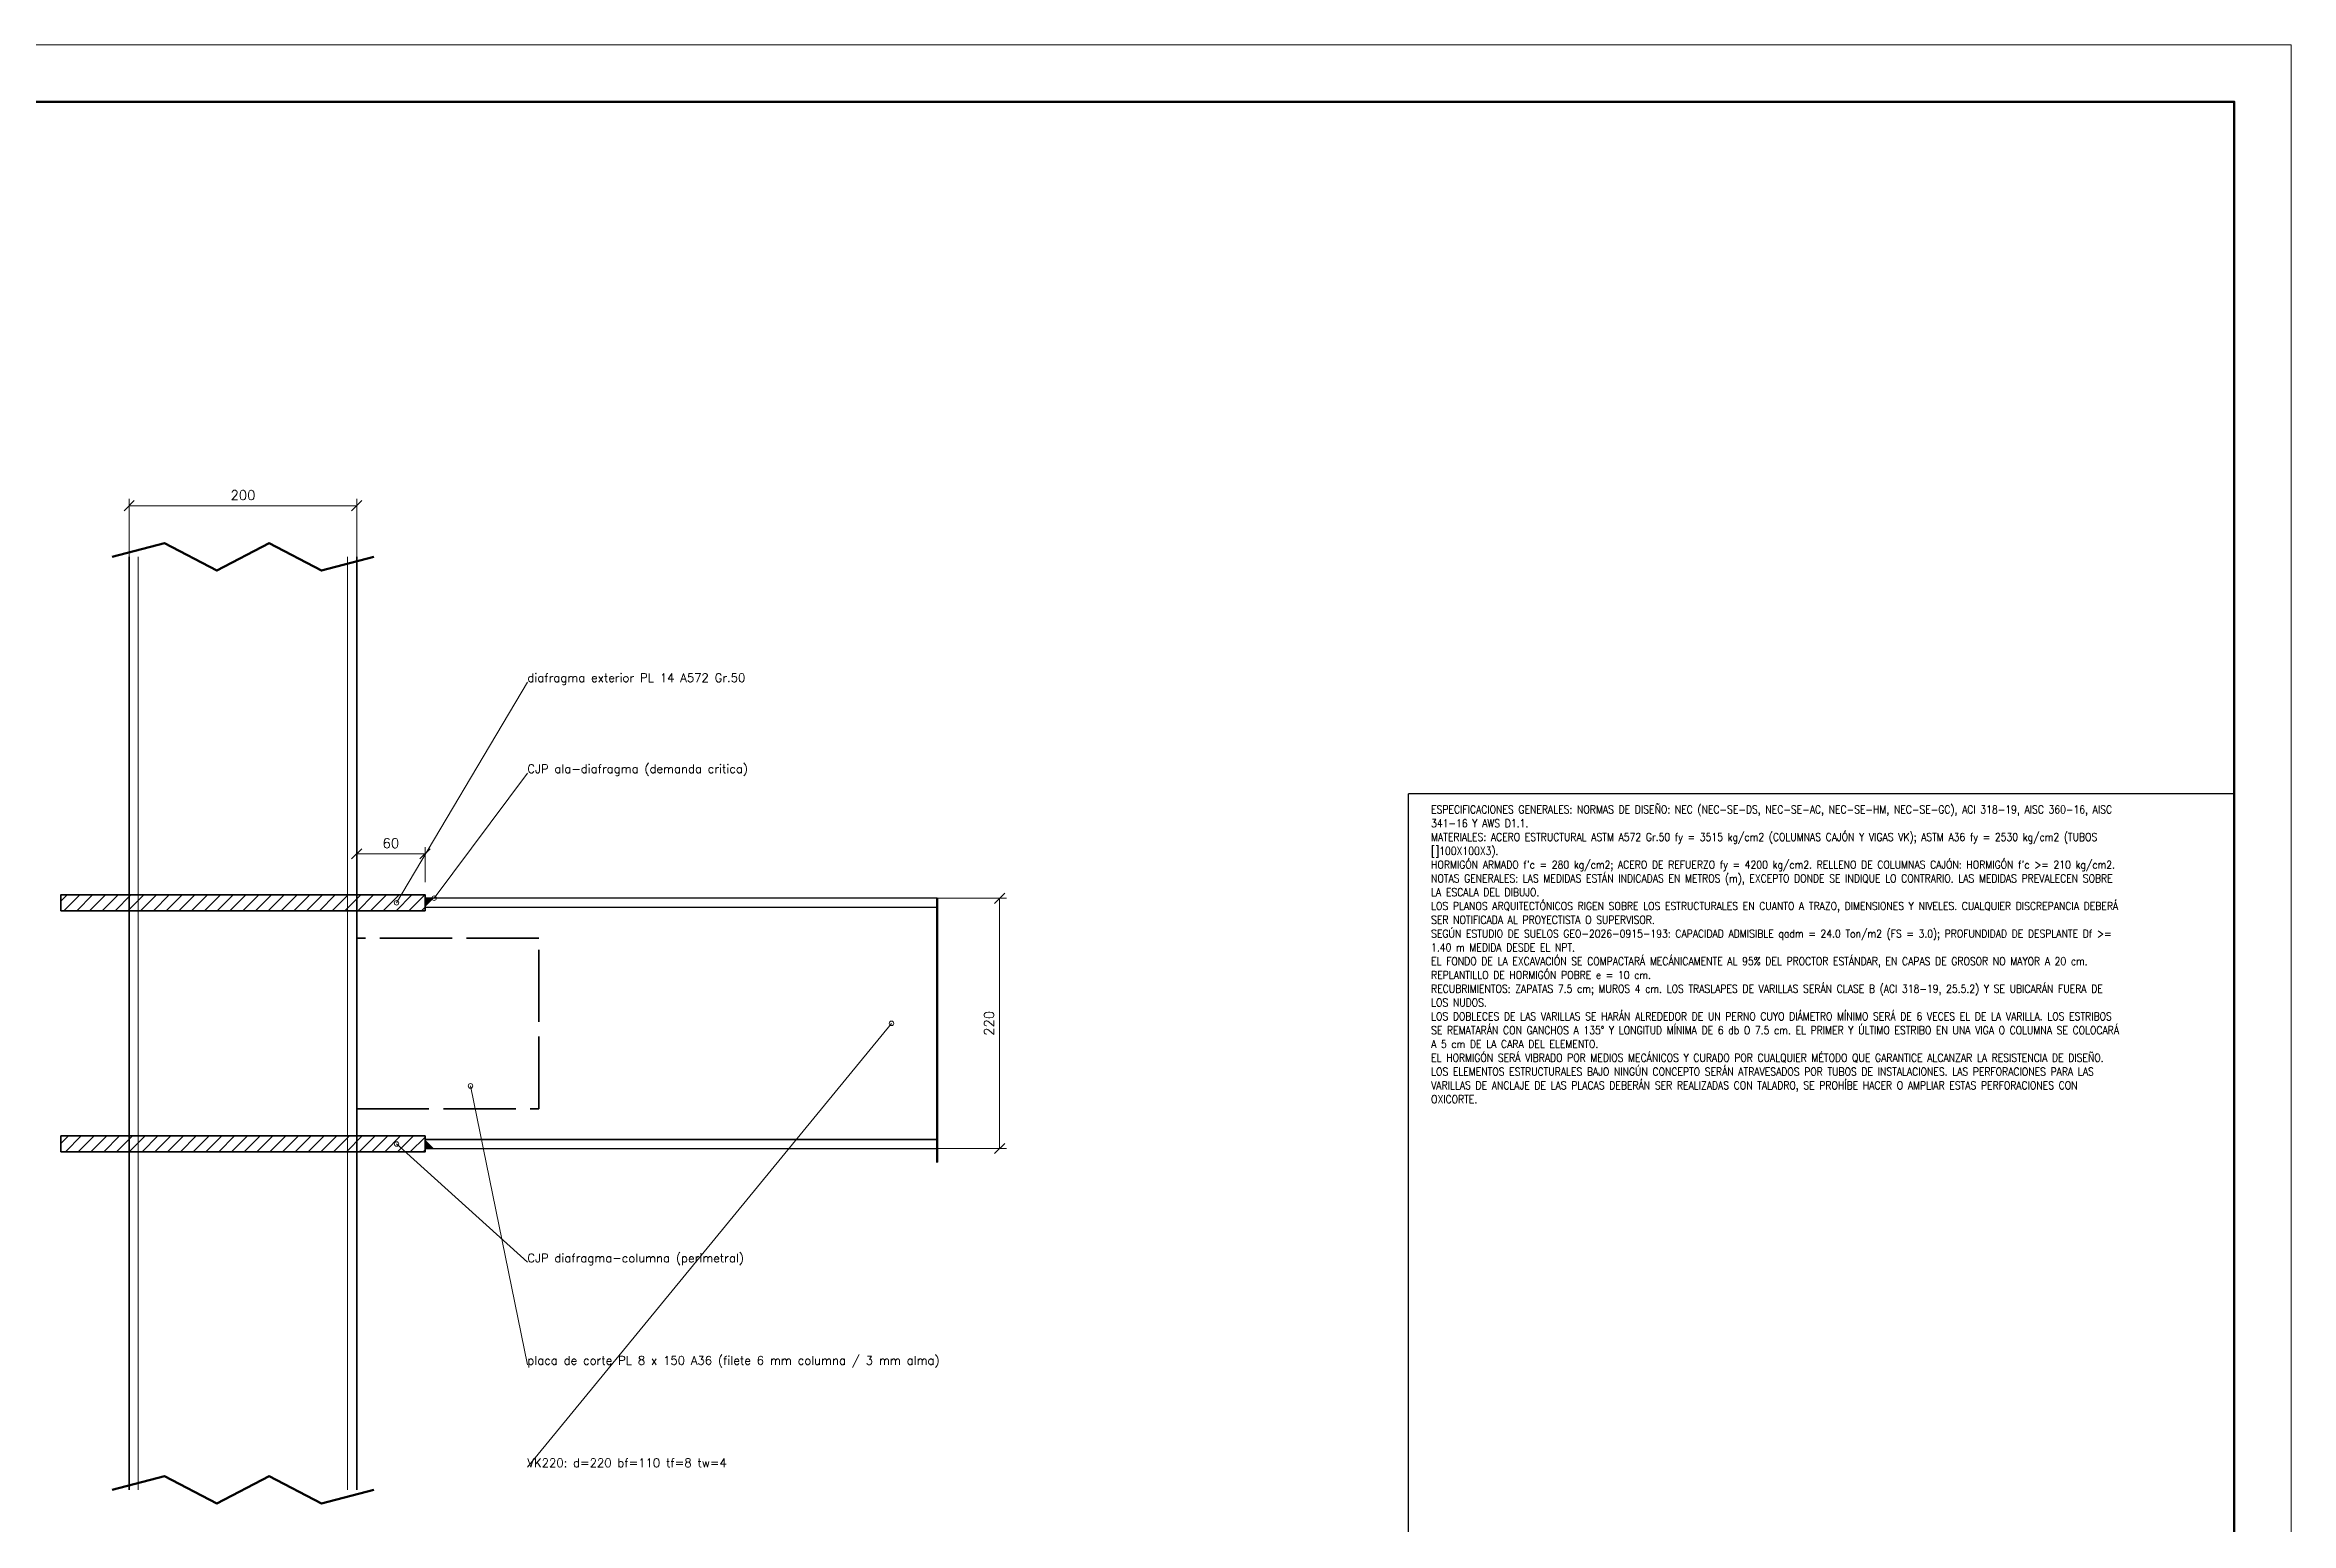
# Model space of a CAD drawing. Header units: metres. Extents: x 0 to 84, y 0 to 59.4.
# Drawn here: x 44.52 to 84, y 33.42 to 59.4 of the extents above; entities that cross this region are included whole.
import ezdxf
from ezdxf.enums import TextEntityAlignment as Align

# ---------------------------------------------------------------- set-up
doc = ezdxf.new("R2010")
doc.units = ezdxf.units.M
doc.linetypes.add('DASHED', pattern=[1.524, 1.27, -0.254])
for name, color, linetype, lineweight in [('05-EST-TEXTO', 7, 'Continuous', 13), ('BORDER_LIMITS', 7, 'Continuous', 18), ('DRAWING_BORDER', 7, 'Continuous', 50), ('E_ARMADO', 7, 'Continuous', 35), ('E_ARMADO_FINO', 7, 'Continuous', 18), ('E_COLUMNAS', 7, 'Continuous', 35), ('E_CORTE', 7, 'Continuous', 50), ('E_COTAS', 7, 'Continuous', 13), ('E_HATCH', 7, 'Continuous', 13), ('E_TEXTO', 7, 'Continuous', 13), ('E_VIGAS_ACERO', 7, 'Continuous', 25), ('FORMATO', 7, 'Continuous', 25)]:
    doc.layers.add(name, color=color, linetype=linetype, lineweight=lineweight)
doc.styles.add('KUBIEC', font='romans.shx')

msp = doc.modelspace()

# ---------------------------------------------------------------- hatches: boundary and pattern name
at = {"layer": 'E_HATCH'}
h = msp.add_hatch(dxfattribs=at)
h.set_pattern_fill('ANSI31', scale=0.05)
h.paths.add_polyline_path([(44.8, 44.18), (51.2, 44.18), (51.2, 44.46), (44.8, 44.46)])
h = msp.add_hatch(color=7, dxfattribs=at)
h.dxf.hatch_style = 1
h.paths.add_polyline_path([(51.2, 44.4), (51.36, 44.4), (51.2, 44.24)])
h = msp.add_hatch(dxfattribs=at)
h.set_pattern_fill('ANSI31', scale=0.05)
h.paths.add_polyline_path([(44.8, 39.94), (51.2, 39.94), (51.2, 40.22), (44.8, 40.22)])
h = msp.add_hatch(color=7, dxfattribs=at)
h.dxf.hatch_style = 1
h.paths.add_polyline_path([(51.2, 40), (51.36, 40), (51.2, 40.16)])

# ---------------------------------------------------------------- linework, layer by layer
at = {"layer": 'BORDER_LIMITS'}
msp.add_lwpolyline([(0, 0), (84, 0), (84, 59.4), (0, 59.4)], close=True, dxfattribs=at)
at = {"layer": 'DRAWING_BORDER'}
msp.add_lwpolyline([(1, 1), (83, 1), (83, 58.4), (1, 58.4)], close=True, dxfattribs=at)
at = {"layer": 'E_ARMADO'}
for points in [[(44.8, 44.18), (51.2, 44.18), (51.2, 44.46), (44.8, 44.46)], [(44.8, 39.94), (51.2, 39.94), (51.2, 40.22), (44.8, 40.22)]]:
    msp.add_lwpolyline(points, close=True, dxfattribs=at)
at = {"layer": 'E_ARMADO', "linetype": 'DASHED'}
msp.add_lwpolyline([(50, 40.7), (53.2, 40.7), (53.2, 43.7), (50, 43.7)], close=True, dxfattribs=at)
at = {"layer": 'E_ARMADO_FINO'}
for p, q in [((46.16, 34), (46.16, 50.4)), ((49.84, 34), (49.84, 50.4))]:
    msp.add_line(p, q, dxfattribs=at)
at = {"layer": 'E_COLUMNAS'}
for p, q in [((46, 34), (46, 50.4)), ((50, 34), (50, 50.4))]:
    msp.add_line(p, q, dxfattribs=at)
at = {"layer": 'E_CORTE'}
msp.add_line((60.2, 40), (60.2, 44.4), dxfattribs=at)
for points in [[(45.7, 50.4), (46.62, 50.64), (47.54, 50.16), (48.46, 50.64), (49.38, 50.16), (50.3, 50.4)], [(60.2, 40), (60.2, 40.24), (60.2, 39.76), (60.2, 40.24), (60.2, 39.76), (60.2, 40)], [(45.7, 34), (46.62, 34.24), (47.54, 33.76), (48.46, 34.24), (49.38, 33.76), (50.3, 34)]]:
    msp.add_lwpolyline(points, dxfattribs=at)
at = {"layer": 'E_COTAS'}
for p, q in [((45.91, 51.21), (46.09, 51.39)), ((46, 50.4), (46, 51.42)), ((49.91, 51.21), (50.09, 51.39)), ((50, 50.4), (50, 51.42)), ((46, 51.3), (50, 51.3)), ((53, 48.2), (50.7, 44.32)), ((53, 46.6), (51.36, 44.4)), ((49.91, 45.09), (50.09, 45.27)), ((50, 44.68), (50, 45.3)), ((50, 45.18), (51.2, 45.18)), ((51.11, 45.09), (51.29, 45.27)), ((51.2, 44.68), (51.2, 45.3)), ((60.2, 44.4), (61.42, 44.4)), ((61.21, 44.31), (61.39, 44.49)), ((61.3, 40), (61.3, 44.4)), ((53, 34.4), (59.4, 42.2)), ((53, 36.2), (52, 41.1)), ((53, 38), (50.7, 40.08)), ((60.2, 40), (61.42, 40)), ((61.21, 39.91), (61.39, 40.09))]:
    msp.add_line(p, q, dxfattribs=at)
for centre in [(50.7, 44.32), (51.36, 44.4), (59.4, 42.2), (52, 41.1), (50.7, 40.08)]:
    msp.add_circle(centre, 0.04, dxfattribs=at)
at = {"layer": 'E_VIGAS_ACERO'}
for p, q in [((51.2, 44.24), (60.2, 44.24)), ((51.2, 40.16), (60.2, 40.16))]:
    msp.add_line(p, q, dxfattribs=at)
for points in [[(51.2, 44.24), (60.2, 44.24), (60.2, 44.4), (51.2, 44.4)], [(51.2, 40), (60.2, 40), (60.2, 40.16), (51.2, 40.16)]]:
    msp.add_lwpolyline(points, close=True, dxfattribs=at)
at = {"layer": 'FORMATO'}
for p in [(68.484, 1), (83, 46.232)]:
    msp.add_line(p, (68.484, 46.232), dxfattribs=at)

# ---------------------------------------------------------------- texts
at = {"layer": '05-EST-TEXTO', "style": 'KUBIEC', "width": 0.85}
for s, p in [('ESPECIFICACIONES GENERALES: NORMAS DE DISEÑO: NEC (NEC-SE-DS, NEC-SE-AC, NEC-SE-HM, NEC-SE-GC), ACI 318-19, AISC 360-16, AISC', (68.884, 45.848)), ('341-16 Y AWS D1.1.', (68.884, 45.605)), ('MATERIALES: ACERO ESTRUCTURAL ASTM A572 Gr.50 fy = 3515 kg/cm2 (COLUMNAS CAJÓN Y VIGAS VK); ASTM A36 fy = 2530 kg/cm2 (TUBOS', (68.884, 45.363)), ('[]100X100X3).', (68.884, 45.12)), ("HORMIGÓN ARMADO f'c = 280 kg/cm2; ACERO DE REFUERZO fy = 4200 kg/cm2. RELLENO DE COLUMNAS CAJÓN: HORMIGÓN f'c >= 210 kg/cm2.", (68.884, 44.878)), ('NOTAS GENERALES: LAS MEDIDAS ESTÁN INDICADAS EN METROS (m), EXCEPTO DONDE SE INDIQUE LO CONTRARIO. LAS MEDIDAS PREVALECEN SOBRE', (68.884, 44.636)), ('LA ESCALA DEL DIBUJO.', (68.884, 44.393)), ('LOS PLANOS ARQUITECTÓNICOS RIGEN SOBRE LOS ESTRUCTURALES EN CUANTO A TRAZO, DIMENSIONES Y NIVELES. CUALQUIER DISCREPANCIA DEBERÁ', (68.884, 44.151)), ('SER NOTIFICADA AL PROYECTISTA O SUPERVISOR.', (68.884, 43.908)), ('SEGÚN ESTUDIO DE SUELOS GEO-2026-0915-193: CAPACIDAD ADMISIBLE qadm = 24.0 Ton/m2 (FS = 3.0); PROFUNDIDAD DE DESPLANTE Df >=', (68.884, 43.665)), ('1.40 m MEDIDA DESDE EL NPT.', (68.884, 43.423)), ('EL FONDO DE LA EXCAVACIÓN SE COMPACTARÁ MECÁNICAMENTE AL 95% DEL PROCTOR ESTÁNDAR, EN CAPAS DE GROSOR NO MAYOR A 20 cm.', (68.884, 43.181)), ('REPLANTILLO DE HORMIGÓN POBRE e = 10 cm.', (68.884, 42.938)), ('RECUBRIMIENTOS: ZAPATAS 7.5 cm; MUROS 4 cm. LOS TRASLAPES DE VARILLAS SERÁN CLASE B (ACI 318-19, 25.5.2) Y SE UBICARÁN FUERA DE', (68.884, 42.696)), ('LOS NUDOS.', (68.884, 42.453)), ('LOS DOBLECES DE LAS VARILLAS SE HARÁN ALREDEDOR DE UN PERNO CUYO DIÁMETRO MÍNIMO SERÁ DE 6 VECES EL DE LA VARILLA. LOS ESTRIBOS', (68.884, 42.211)), ('A 5 cm DE LA CARA DEL ELEMENTO.', (68.884, 41.725)), ('SE REMATARÁN CON GANCHOS A 135° Y LONGITUD MÍNIMA DE 6 db O 7.5 cm. EL PRIMER Y ÚLTIMO ESTRIBO EN UNA VIGA O COLUMNA SE COLOCARÁ', (68.884, 41.968)), ('EL HORMIGÓN SERÁ VIBRADO POR MEDIOS MECÁNICOS Y CURADO POR CUALQUIER MÉTODO QUE GARANTICE ALCANZAR LA RESISTENCIA DE DISEÑO.', (68.884, 41.483)), ('LOS ELEMENTOS ESTRUCTURALES BAJO NINGÚN CONCEPTO SERÁN ATRAVESADOS POR TUBOS DE INSTALACIONES. LAS PERFORACIONES PARA LAS', (68.884, 41.24)), ('VARILLAS DE ANCLAJE DE LAS PLACAS DEBERÁN SER REALIZADAS CON TALADRO, SE PROHÍBE HACER O AMPLIAR ESTAS PERFORACIONES CON', (68.884, 40.998)), ('OXICORTE.', (68.884, 40.755))]:
    msp.add_text(s, height=0.14, dxfattribs=at).set_placement(p, align=Align.BOTTOM_LEFT)
at = {"layer": 'E_COTAS', "style": 'KUBIEC'}
for s, p in [('200', (48, 51.35)), ('60', (50.6, 45.23))]:
    msp.add_text(s, height=0.17, dxfattribs=at).set_placement(p, align=Align.BOTTOM_CENTER)
msp.add_text('220', height=0.17, rotation=90, dxfattribs=at).set_placement((61.25, 42.2), align=Align.BOTTOM_CENTER)
at = {"layer": 'E_TEXTO', "style": 'KUBIEC'}
for s, p in [('diafragma exterior PL 14 A572 Gr.50', (53, 48.2)), ('CJP ala-diafragma (demanda critica)', (53, 46.6)), ('CJP diafragma-columna (perimetral)', (53, 38)), ('placa de corte PL 8 x 150 A36 (filete 6 mm columna / 3 mm alma)', (53, 36.2)), ('VK220: d=220 bf=110 tf=8 tw=4', (53, 34.4))]:
    msp.add_text(s, height=0.15, dxfattribs=at).set_placement(p)

doc.saveas('drawing.dxf')
